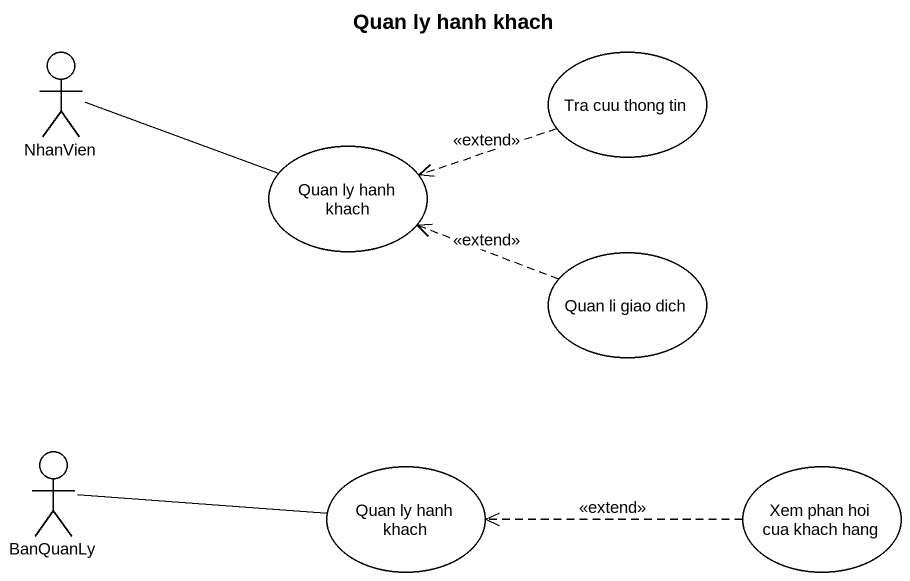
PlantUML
@startuml
title Quan ly hanh khach
actor NhanVien
usecase "Tra cuu thong tin" as Tra_cuu_thong_tin
usecase "Quan ly hanh khach" as Quan_ly_hanh_khach
usecase "Quan li giao dich" as Quan_li_giao_dich
actor BanQuanLy
usecase "Quan ly hanh khach" as Quan_ly_hanh_khach_2
usecase "Xem phan hoi cua khach hang" as Xem_phan_hoi_cua_khach_hang
NhanVien -right- Quan_ly_hanh_khach
Tra_cuu_thong_tin .left.> Quan_ly_hanh_khach : <<extend>>
Quan_li_giao_dich .left.> Quan_ly_hanh_khach : <<extend>>
BanQuanLy -right- Quan_ly_hanh_khach_2
Xem_phan_hoi_cua_khach_hang .left.> Quan_ly_hanh_khach_2 : <<extend>>
@enduml
